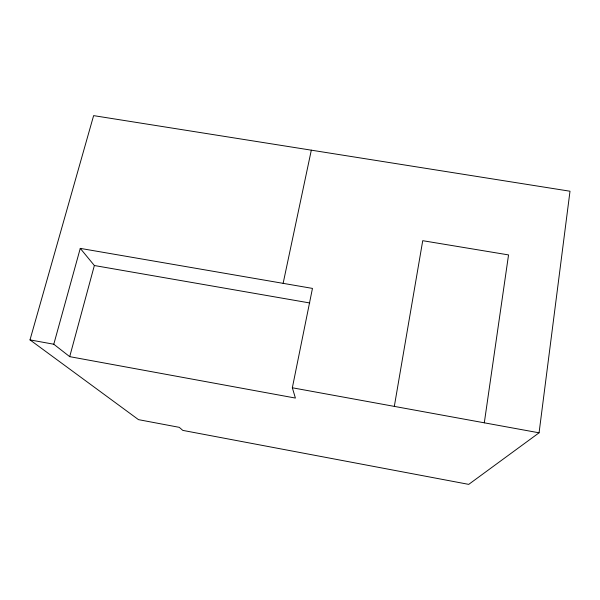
<?xml version="1.0" encoding="UTF-8"?>
<svg xmlns="http://www.w3.org/2000/svg" width="600" height="600" viewBox="0 0 600 600"><rect width="100%" height="100%" fill="white"/><g stroke="black" fill="none" stroke-linecap="round" stroke-linejoin="round"><path stroke-width="0.9" d="M539.07 432.81L570 191.22L93.623 115.627L30 339.892L138.488 419.647L179.288 427.342L182.797 430.388L468.735 484.373L539.07 432.81L292.343 387.78L312.457 288.405L80.265 248.385L53.79 344.235L69.705 356.655L295.403 398.062L292.343 387.78M484.305 422.82L508.545 254.917L422.73 240.69L394.32 406.395M283.132 283.35L311.317 150.172M69.705 356.655L94.358 265.522L80.265 248.385M94.358 265.522L309.743 302.962M30 339.892L53.79 344.235"/></g></svg>
